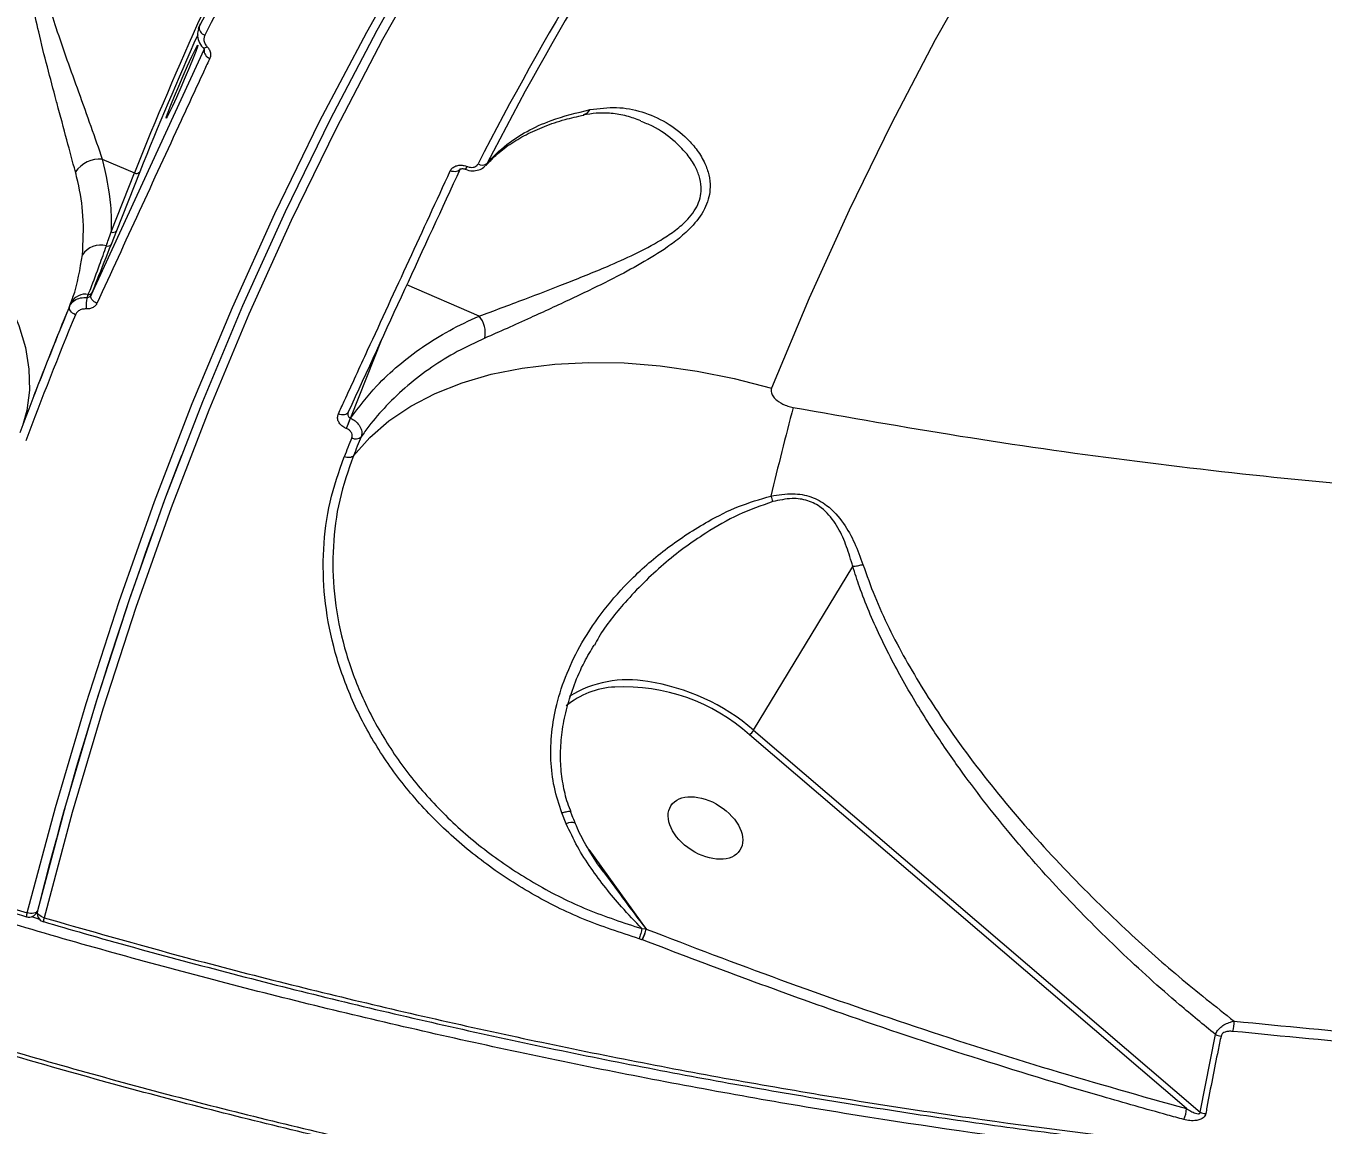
# Model space of a CAD drawing. Header units: millimetres. Extents: x -7151 to 6134, y -5040 to 5562.
# Drawn here: x -3598.1 to -3451.4, y -522 to -397.6 of the extents above; entities that cross this region are included whole.
import ezdxf

# ---------------------------------------------------------------- set-up
doc = ezdxf.new("R2010")
doc.units = ezdxf.units.MM
for name, color, linetype in [('DIKOM_ОБЪЕКТ', 7, 'Continuous'), ('DIKOM_РАЗМЕР_ЗОНА', 7, 'Continuous'), ('DIKOM_РАЗМЕР_ОБЪЕКТА', 7, 'Continuous')]:
    doc.layers.add(name, color=color, linetype=linetype)
doc.styles.add('style1', font='arial.ttf', dxfattribs={"width": 0.8})
doc.dimstyles.new('1-50', dxfattribs={"dimtxt": 300, "dimasz": 200, "dimexe": 100, "dimexo": 0, "dimgap": 100, "dimtad": 1, "dimtxsty": 'style1', "dimcen": 200, "dimclrd": 7, "dimclre": 7, "dimclrt": 7, "dimadec": 1, "dimazin": 2, "dimtfac": 1, "dimtmove": 0, "dimatfit": 2, "dimfxl": 0, "dimlwd": 25, "dimlwe": 18, "dimarcsym": 0})

# ---------------------------------------------------------------- blocks, each defined once
blk = doc.blocks.new('*D0')
at = {"layer": 'Defpoints', "color": 0, "transparency": 16777216}
for p in [(4133.55, 168.74), (-4567.47, -1241.13), (4133.55, -4153.12)]:
    blk.add_point(p, dxfattribs=at)
at = {"layer": 'DIKOM_РАЗМЕР_ОБЪЕКТА', "color": 7, "lineweight": 18, "transparency": 16777216}
for p, q in [((4133.55, 168.74), (4133.55, -4253.12)), ((-4567.47, -1241.13), (-4567.47, -4253.12))]:
    blk.add_line(p, q, dxfattribs=at)
at = {"layer": 'DIKOM_РАЗМЕР_ОБЪЕКТА', "color": 7, "lineweight": 25, "transparency": 16777216}
blk.add_line((-4367.47, -4153.12), (3933.55, -4153.12), dxfattribs=at)
at = {"layer": 'DIKOM_РАЗМЕР_ОБЪЕКТА', "color": 7, "transparency": 16777216}
for points in [[(-4367.47, -4119.79), (-4367.47, -4186.45), (-4567.47, -4153.12)], [(3933.55, -4119.79), (3933.55, -4186.45), (4133.55, -4153.12)]]:
    blk.add_solid(points, dxfattribs=at)
at = {"layer": 'DIKOM_РАЗМЕР_ОБЪЕКТА', "color": 7, "transparency": 16777216, "insert": (150.61, -3899.95), "char_height": 300, "attachment_point": 5, "style": 'style1'}
blk.add_mtext('8700', dxfattribs=at)
blk = doc.blocks.new('*D1')
at = {"layer": 'Defpoints', "color": 0, "transparency": 16777216}
for p in [(-2392.45, 3674.75), (-6010.84, -1738.88), (-3202.89, -1738.88)]:
    blk.add_point(p, dxfattribs=at)
at = {"layer": 'DIKOM_РАЗМЕР_ОБЪЕКТА', "color": 7, "lineweight": 18, "transparency": 16777216}
for p, q in [((-2392.45, 3674.75), (-6110.84, 3674.75)), ((-3202.89, -1738.88), (-6110.84, -1738.88))]:
    blk.add_line(p, q, dxfattribs=at)
at = {"layer": 'DIKOM_РАЗМЕР_ОБЪЕКТА', "color": 7, "lineweight": 25, "transparency": 16777216}
blk.add_line((-6010.84, 3474.75), (-6010.84, -1538.88), dxfattribs=at)
at = {"layer": 'DIKOM_РАЗМЕР_ОБЪЕКТА', "color": 7, "transparency": 16777216}
for points in [[(-6044.18, 3474.75), (-5977.51, 3474.75), (-6010.84, 3674.75)], [(-6044.18, -1538.88), (-5977.51, -1538.88), (-6010.84, -1738.88)]]:
    blk.add_solid(points, dxfattribs=at)
at = {"layer": 'DIKOM_РАЗМЕР_ОБЪЕКТА', "color": 7, "transparency": 16777216, "insert": (-6264.01, 967.94), "char_height": 300, "attachment_point": 5, "rotation": 90, "style": 'style1'}
blk.add_mtext('5400', dxfattribs=at)
blk = doc.blocks.new('*D2')
at = {"layer": 'Defpoints', "color": 0, "transparency": 16777216}
for p in [(-3409.24, 5551.13), (-6701.17, -3742.74), (-3065.41, -3742.74)]:
    blk.add_point(p, dxfattribs=at)
at = {"layer": 'DIKOM_РАЗМЕР_ЗОНА', "color": 7, "lineweight": 18, "transparency": 16777216}
for p, q in [((-3409.24, 5551.13), (-6801.17, 5551.13)), ((-3065.41, -3742.74), (-6801.17, -3742.74))]:
    blk.add_line(p, q, dxfattribs=at)
at = {"layer": 'DIKOM_РАЗМЕР_ЗОНА', "color": 7, "lineweight": 25, "transparency": 16777216}
blk.add_line((-6701.17, 5351.13), (-6701.17, -3542.74), dxfattribs=at)
at = {"layer": 'DIKOM_РАЗМЕР_ЗОНА', "color": 7, "transparency": 16777216}
for points in [[(-6734.5, 5351.13), (-6667.84, 5351.13), (-6701.17, 5551.13)], [(-6734.5, -3542.74), (-6667.84, -3542.74), (-6701.17, -3742.74)]]:
    blk.add_solid(points, dxfattribs=at)
at = {"layer": 'DIKOM_РАЗМЕР_ЗОНА', "color": 7, "transparency": 16777216, "insert": (-6954.45, 885.88), "char_height": 300, "attachment_point": 5, "rotation": 90, "style": 'style1'}
blk.add_mtext('9300', dxfattribs=at)
blk = doc.blocks.new('*D3')
at = {"layer": 'Defpoints', "color": 0, "transparency": 16777216}
for p in [(6133.55, 253.24), (-5802.46, -2467.19), (6133.55, -4939.78)]:
    blk.add_point(p, dxfattribs=at)
at = {"layer": 'DIKOM_РАЗМЕР_ЗОНА', "color": 7, "lineweight": 18, "transparency": 16777216}
for p, q in [((6133.55, 253.24), (6133.55, -5039.78)), ((-5802.46, -2467.19), (-5802.46, -5039.78))]:
    blk.add_line(p, q, dxfattribs=at)
at = {"layer": 'DIKOM_РАЗМЕР_ЗОНА', "color": 7, "lineweight": 25, "transparency": 16777216}
blk.add_line((-5602.46, -4939.78), (5933.55, -4939.78), dxfattribs=at)
at = {"layer": 'DIKOM_РАЗМЕР_ЗОНА', "color": 7, "transparency": 16777216}
for points in [[(-5602.46, -4906.44), (-5602.46, -4973.11), (-5802.46, -4939.78)], [(5933.55, -4906.44), (5933.55, -4973.11), (6133.55, -4939.78)]]:
    blk.add_solid(points, dxfattribs=at)
at = {"layer": 'DIKOM_РАЗМЕР_ЗОНА', "color": 7, "transparency": 16777216, "insert": (186.61, -4686.61), "char_height": 300, "attachment_point": 5, "style": 'style1'}
blk.add_mtext('11950', dxfattribs=at)

msp = doc.modelspace()

# ---------------------------------------------------------------- linework, layer by layer
at = {"layer": 'DIKOM_ОБЪЕКТ', "color": 7, "linetype": 'Continuous', "lineweight": 15}
for p, q in [((-3578.547, -397.579), (-3578.64, -397.851)), ((-3578.618, -397.895), (-3578.545, -397.627)), ((-3578.447, -397.339), (-3578.545, -397.627)), ((-3590.784, -428.032), (-3577.992, -400.259)), ((-3577.992, -400.259), (-3577.988, -400.239)), ((-3589.511, -412.642), (-3585.878, -414.207)), ((-3548.242, -413.477), (-3548.216, -413.487)), ((-3545.949, -413.103), (-3546.124, -413.333)), ((-3588.512, -420.88), (-3585.878, -414.207)), ((-3585.27, -414.086), (-3587.904, -420.759)), ((-3587.904, -420.759), (-3588.521, -422.315)), ((-3546.874, -430.416), (-3555.06, -426.889)), ((-3590.688, -427.79), (-3590.784, -428.032)), ((-3593.224, -429.339), (-3593.052, -428.898)), ((-3557.871, -432.998), (-3561.434, -441.951)), ((-3597.208, -439.354), (-3597.026, -438.874)), ((-3597.025, -438.861), (-3597.143, -439.167)), ((-3597.143, -439.167), (-3597.285, -439.536)), ((-3561.877, -443.15), (-3561.903, -443.14)), ((-3561.434, -441.951), (-3561.409, -441.961)), ((-3515.807, -477.284), (-3504.593, -458.743)), ((-3466.835, -520.121), (-3516.27, -477.817)), ((-3515.807, -477.284), (-3465.287, -520.517)), ((-3537, -487.884), (-3537.496, -486.658)), ((-3534.454, -490.784), (-3527.952, -499.801)), ((-3533.323, -492.583), (-3530.876, -495.913)), ((-3596.873, -497.808), (-3596.859, -497.772)), ((-3596.862, -497.779), (-3596.873, -497.808)), ((-3596.858, -497.76), (-3596.846, -497.724)), ((-3596.168, -498.966), (-3596.166, -498.966)), ((-3528.45, -499.748), (-3527.978, -499.779)), ((-3527.978, -499.779), (-3527.952, -499.801)), ((-3528.438, -501), (-3528.771, -500.884)), ((-3528.393, -501.018), (-3528.438, -501)), ((-3465.287, -520.517), (-3463.548, -511.72))]:
    msp.add_line(p, q, dxfattribs=at)
at = {"layer": 'DIKOM_ОБЪЕКТ', "color": 7, "linetype": 'Continuous', "lineweight": 15, "flags": 128}
for points in [[(-3598.008, -497.96), (-3594.817, -486.018), (-3591.352, -474.276), (-3587.613, -462.74), (-3583.602, -451.417), (-3579.325, -440.316), (-3574.781, -429.444), (-3569.976, -418.807), (-3564.911, -408.413), (-3559.59, -398.269), (-3554.017, -388.381), (-3548.195, -378.755), (-3542.128, -369.399), (-3535.82, -360.317), (-3529.275, -351.517), (-3522.499, -343.003), (-3515.493, -334.782), (-3508.265, -326.859), (-3500.817, -319.238), (-3493.155, -311.926), (-3485.285, -304.926), (-3477.211, -298.244)], [(-3476.409, -298.363), (-3484.196, -304.815), (-3492.061, -311.811), (-3499.718, -319.118), (-3507.16, -326.734), (-3514.385, -334.652), (-3521.385, -342.868), (-3528.158, -351.376), (-3534.698, -360.171), (-3541.003, -369.247), (-3547.066, -378.598), (-3552.884, -388.217), (-3558.454, -398.099), (-3563.771, -408.237), (-3568.832, -418.624), (-3573.635, -429.254), (-3578.176, -440.12), (-3582.451, -451.214), (-3586.458, -462.529), (-3590.195, -474.058), (-3593.658, -485.793), (-3596.847, -497.727)], [(-3475.654, -299.406), (-3483.703, -306.069), (-3491.549, -313.047), (-3499.188, -320.338), (-3506.613, -327.935), (-3513.82, -335.835), (-3520.804, -344.031), (-3527.561, -352.519), (-3534.086, -361.293), (-3540.375, -370.347), (-3546.423, -379.676), (-3552.228, -389.272), (-3557.784, -399.131), (-3563.089, -409.245), (-3568.139, -419.607), (-3572.93, -430.212), (-3577.46, -441.052), (-3581.725, -452.119), (-3585.722, -463.407), (-3589.45, -474.909), (-3592.906, -486.616), (-3596.087, -498.522)], [(-3453.895, -339.571), (-3460.459, -347.295), (-3466.811, -355.291), (-3472.946, -363.554), (-3478.861, -372.079), (-3484.551, -380.859), (-3490.013, -389.89), (-3495.244, -399.166), (-3500.24, -408.68), (-3504.998, -418.426), (-3509.514, -428.399), (-3513.786, -438.591)], [(-3581.567, -406.653), (-3581.924, -407.406), (-3582.166, -407.874), (-3582.272, -408.019), (-3582.232, -407.83), (-3582.053, -407.321), (-3581.746, -406.533), (-3581.338, -405.532), (-3580.861, -404.397), (-3580.354, -403.221), (-3579.858, -402.098), (-3579.413, -401.121), (-3579.055, -400.368), (-3578.814, -399.9), (-3578.709, -399.755), (-3578.747, -399.944), (-3578.928, -400.453), (-3579.234, -401.241), (-3579.642, -402.242), (-3580.119, -403.377), (-3580.626, -404.553), (-3581.122, -405.676), (-3581.567, -406.653)], [(-3577.631, -399.945), (-3577.746, -400.008), (-3577.851, -400.053), (-3577.942, -400.078), (-3578.017, -400.083), (-3578.073, -400.068), (-3578.095, -400.051)], [(-3622.531, -409.094), (-3619.169, -410.808), (-3615.961, -412.691), (-3612.937, -414.724), (-3610.125, -416.889), (-3607.549, -419.166), (-3605.235, -421.534), (-3603.201, -423.973), (-3601.469, -426.459), (-3600.052, -428.97), (-3598.965, -431.483), (-3598.217, -433.975), (-3597.814, -436.423), (-3597.761, -438.806), (-3598.057, -441.101), (-3598.54, -442.846)], [(-3549.008, -413.763), (-3549.069, -413.869), (-3549.161, -413.957), (-3549.281, -414.023), (-3549.425, -414.065), (-3549.588, -414.081), (-3549.763, -414.071), (-3549.943, -414.035), (-3550.124, -413.975)], [(-3590.118, -428.984), (-3590.287, -428.894), (-3590.44, -428.787), (-3590.572, -428.668), (-3590.679, -428.539), (-3590.755, -428.406), (-3590.799, -428.275), (-3590.809, -428.148), (-3590.784, -428.032)], [(-3592.552, -430.265), (-3592.721, -430.18), (-3592.876, -430.077), (-3593.009, -429.961), (-3593.116, -429.837), (-3593.194, -429.707), (-3593.238, -429.578), (-3593.248, -429.454), (-3593.224, -429.339)], [(-3561.088, -446.229), (-3559.246, -444.157), (-3557.078, -442.281), (-3554.6, -440.616), (-3551.832, -439.175), (-3548.794, -437.968), (-3545.511, -437.006), (-3542.009, -436.297), (-3538.313, -435.844), (-3534.455, -435.653), (-3530.462, -435.724), (-3526.367, -436.057), (-3522.201, -436.649), (-3517.996, -437.496), (-3513.786, -438.591)], [(-3561.688, -441.297), (-3561.747, -441.398), (-3561.837, -441.481), (-3561.955, -441.543), (-3562.098, -441.581), (-3562.258, -441.594), (-3562.432, -441.582), (-3562.612, -441.544), (-3562.792, -441.483)], [(-3596.847, -497.727), (-3596.904, -497.822), (-3596.997, -497.903), (-3597.12, -497.966), (-3597.27, -498.009), (-3597.441, -498.03), (-3597.625, -498.029), (-3597.816, -498.005), (-3598.008, -497.96)], [(-3596.087, -498.522), (-3596.27, -498.457), (-3596.439, -498.375), (-3596.586, -498.278), (-3596.707, -498.172), (-3596.796, -498.058), (-3596.85, -497.943), (-3596.867, -497.83), (-3596.858, -497.76)]]:
    msp.add_lwpolyline(points, dxfattribs=at)
at = {"layer": 'DIKOM_ОБЪЕКТ', "color": 7, "linetype": 'Continuous', "lineweight": 15}
for centre, radius, start, end in [((-3247.322, -568.016), 372.48, 144.88748, 152.77756), ((-3247.356, -568.669), 371.724, 144.8887, 152.77715), ((-3232.833, -574.53), 353.164, 144.84728, 152.81761), ((-3231.952, -574.357), 352.983, 144.84845, 152.81711), ((-3165.278, -582.64), 453.071, 155.70518, 158.17601), ((-3577.622, -397.737), 0.93, 173.15919, 252.21612), ((-3181.387, -575.767), 435.043, 155.96456, 158.183), ((-3577.092, -400.361), 0.905, 173.56352, 254.33819), ((-3535.366, -406.436), 1.223, 284.89346, 330.47506), ((-3589.736, -416.083), 3.448, 86.26008, 144.77922), ((-3548.997, -413.249), 0.789, 316.44151, 343.21991), ((-3548.991, -413.248), 0.811, 316.82679, 342.8675), ((-3546.535, -412.428), 0.894, 239.20172, 310.99427), ((-3585.641, -413.811), 0.462, 239.10157, 323.39306), ((-3588.275, -420.484), 0.462, 239.08356, 323.42827), ((-3589.657, -424.921), 2.542, 76.08519, 145.75374), ((-3588.868, -422.063), 0.429, 245.4949, 324.03), ((-3591.41, -429.818), 1.882, 79.83565, 150.74101), ((-3588.185, -429.231), 3.166, 163.02908, 186.83), ((-3591.012, -427.591), 0.38, 259.9669, 328.4551), ((-3189.176, -596.181), 437.139, 157.56297, 159.57516), ((-3192.573, -594.382), 433.323, 157.54885, 158.96705), ((-3188.889, -596.941), 436.72, 157.56383, 159.57347), ((-3549.164, -432.353), 3, 349.29831, 40.22096), ((-3125.287, -543.083), 399.37, 165.15256, 166.63729), ((-3575.56, -437.066), 14.947, 336.02369, 340.92158), ((-3575.697, -437.012), 15.122, 336.05238, 340.89387), ((-3106.039, -630.327), 491.812, 157.76243, 158.03217), ((-3560.831, -443.354), 0.955, 242.49314, 309.99709), ((-3225.385, -581.34), 361.871, 157.71036, 158.07669), ((-3154.93, -609.054), 455.724, 159.05947, 165.86004), ((-3505.135, -448.318), 9.052, 195.79914, 200.04702), ((-3530.95, -482.051), 9.669, 93.42136, 128.93669), ((-3530.049, -484.117), 12.536, 79.58269, 121.856), ((-3530.471, -493.619), 21.246, 48.0539, 92.84941), ((-3531.314, -495.274), 23.751, 49.24087, 81.44886), ((-3517.754, -476.063), 2.298, 310.23485, 327.90568), ((-3536.388, -489.067), 1.332, 72.80973, 117.33586), ((-3597.805, -497.445), 1, 253.62329, 338.70204), ((-3596.968, -498.371), 1.118, 158.43243, 181.75306), ((-3595.888, -498.006), 1, 165.7738, 222.88061), ((-3595.888, -498.006), 1, 222.88061, 253.774), ((-3594.947, -498.959), 1.221, 159.00271, 180.31454), ((-3532.035, -498.948), 4.142, 330.30789, 348.43235), ((-3532.221, -498.94), 4.356, 331.50877, 348.59896), ((-3465.698, -510.353), 4.26, 346.08848, 1.92518), ((-3462.782, -510.238), 1.669, 242.68249, 265.77226), ((-3469.686, -520.105), 2.851, 334.11091, 359.68079), ((-3464.546, -518.995), 1.692, 244.05758, 266.89069)]:
    msp.add_arc(centre, radius, start, end, dxfattribs=at)
msp.add_ellipse((-3521.251, -488.356), major_axis=(-3.902, 2.519), ratio=0.6371909, dxfattribs=at)
for points, knots in [([(-3921.809, -236.192), (-3921.779, -236.386), (-3921.41, -238.777), (-3920.415, -243.396), (-3918.8, -250.044), (-3916.846, -256.722), (-3914.594, -263.426), (-3912.033, -270.159), (-3909.162, -276.923), (-3905.979, -283.72), (-3902.494, -290.538), (-3898.717, -297.346), (-3894.661, -304.119), (-3890.335, -310.847), (-3885.735, -317.538), (-3880.861, -324.191), (-3875.714, -330.807), (-3870.293, -337.386), (-3864.601, -343.927), (-3858.635, -350.431), (-3852.396, -356.897), (-3845.883, -363.326), (-3839.103, -369.711), (-3832.075, -376.034), (-3824.819, -382.275), (-3817.352, -388.421), (-3809.675, -394.472), (-3801.788, -400.427), (-3793.692, -406.287), (-3785.387, -412.052), (-3776.873, -417.721), (-3768.15, -423.296), (-3759.219, -428.774), (-3750.079, -434.157), (-3740.733, -439.442), (-3731.204, -444.616), (-3721.522, -449.663), (-3711.71, -454.57), (-3701.778, -459.333), (-3691.724, -463.952), (-3681.548, -468.43), (-3671.25, -472.765), (-3660.831, -476.959), (-3650.29, -481.009), (-3639.628, -484.917), (-3628.845, -488.683), (-3617.94, -492.301), (-3607.684, -495.551), (-3601.033, -497.521), (-3598.083, -498.394)], [0, 0, 0, 0, 0.0019167, 0.0235525, 0.0451759, 0.06681, 0.0884727, 0.1101881, 0.1319809, 0.153875, 0.175888, 0.1979013, 0.219766, 0.2415625, 0.2633087, 0.2850218, 0.306719, 0.3284182, 0.3501318, 0.3718763, 0.3936685, 0.4155259, 0.4374661, 0.4594351, 0.4813338, 0.5031573, 0.5249235, 0.5466499, 0.5683541, 0.5900533, 0.611763, 0.6334967, 0.6552726, 0.6771069, 0.6990171, 0.7209868, 0.7429119, 0.7647513, 0.7865284, 0.8082613, 0.8299664, 0.8516612, 0.8733633, 0.8950841, 0.9168418, 0.9386526, 0.9605336, 0.9824917, 1, 1, 1, 1]), ([(-3921.662, -235.923), (-3921.03, -239.371), (-3919.555, -247.418), (-3915.702, -260.212), (-3910.348, -274.222), (-3903.804, -287.968), (-3896.226, -301.397), (-3887.721, -314.476), (-3878.064, -327.58), (-3867.24, -340.666), (-3855.257, -353.691), (-3842.201, -366.545), (-3828.093, -379.185), (-3812.971, -391.57), (-3796.775, -403.737), (-3779.516, -415.632), (-3761.228, -427.208), (-3742.314, -438.208), (-3722.855, -448.61), (-3702.939, -458.402), (-3682.242, -467.744), (-3660.805, -476.586), (-3638.681, -484.869), (-3617.719, -492.01), (-3604.052, -496.135), (-3598.008, -497.96)], [0, 0, 0, 0, 0.0339694, 0.0792694, 0.1246064, 0.1699064, 0.2123429, 0.2548096, 0.297246, 0.3408235, 0.384434, 0.4280116, 0.4720328, 0.5160882, 0.5601098, 0.6054103, 0.6507469, 0.6960471, 0.7400688, 0.7841243, 0.8281453, 0.873446, 0.9187831, 0.9640833, 1, 1, 1, 1]), ([(-3207.459, -494.038), (-3210.488, -495.409), (-3218.711, -499.131), (-3232.926, -504.653), (-3250.294, -510.407), (-3268.527, -515.45), (-3287.522, -519.772), (-3307.195, -523.346), (-3327.49, -526.158), (-3348.386, -528.185), (-3369.836, -529.44), (-3391.769, -529.927), (-3414.081, -529.644), (-3436.67, -528.591), (-3459.467, -526.765), (-3482.437, -524.153), (-3505.54, -520.776), (-3528.702, -516.649), (-3551.816, -511.794), (-3574.773, -506.233), (-3597.501, -499.976), (-3619.956, -493.019), (-3642.107, -485.389), (-3663.888, -477.114), (-3685.198, -468.236), (-3705.936, -458.792), (-3726.032, -448.809), (-3745.441, -438.292), (-3764.143, -427.27), (-3782.086, -415.78), (-3799.189, -403.878), (-3815.37, -391.617), (-3829.859, -379.62), (-3842.791, -367.948), (-3854.313, -356.654), (-3865.058, -345.165), (-3874.977, -333.532), (-3883.989, -321.861), (-3892.071, -310.18), (-3898.546, -299.729), (-3902.103, -293.149), (-3903.553, -290.468)], [0, 0, 0, 0, 0.0156533, 0.0424907, 0.0694122, 0.0963769, 0.1233417, 0.1502637, 0.1771004, 0.2039377, 0.2308593, 0.2578243, 0.2847892, 0.3117109, 0.3385481, 0.3653846, 0.392306, 0.4192702, 0.4462348, 0.4731562, 0.499993, 0.5268301, 0.5537514, 0.5807162, 0.6076811, 0.6346027, 0.6614393, 0.6882764, 0.7151979, 0.7421626, 0.7691275, 0.7960488, 0.8228858, 0.8459641, 0.8691647, 0.8923929, 0.9156208, 0.9388215, 0.961584, 0.9843465, 1, 1, 1, 1]), ([(-3592.553, -414.094), (-3592.868, -412.914), (-3593.512, -410.505), (-3594.282, -407.656), (-3595.024, -404.884), (-3595.742, -402.196), (-3596.667, -398.512), (-3597.42, -395.037), (-3597.863, -392.245), (-3598.024, -389.9), (-3597.952, -387.648), (-3597.373, -385.239), (-3596.064, -383.435), (-3594.584, -382.38), (-3592.87, -381.647), (-3590.7, -381.271), (-3588.172, -381.394), (-3585.708, -382.028), (-3583.625, -383.1), (-3581.938, -384.458), (-3581.148, -385.557), (-3580.75, -386.112)], [0, 0, 0, 0, 0.0713192, 0.1455344, 0.151142, 0.2166833, 0.2835494, 0.3372081, 0.3918217, 0.4251652, 0.4591147, 0.5134563, 0.5679388, 0.6040739, 0.6411292, 0.7022419, 0.764911, 0.8302369, 0.8968704, 0.9479859, 1, 1, 1, 1]), ([(-3584.695, -384.11), (-3585.544, -383.799), (-3587.161, -383.207), (-3589.753, -382.882), (-3591.919, -383.012), (-3593.648, -383.533), (-3595.083, -384.349), (-3596.327, -385.902), (-3596.746, -388.062), (-3596.661, -390.087), (-3596.332, -392.225), (-3595.687, -394.805), (-3594.691, -398.001), (-3593.5, -401.44), (-3592.152, -405.19), (-3590.766, -409.043), (-3589.934, -411.429), (-3589.511, -412.642)], [0, 0, 0, 0, 0.0821572, 0.156459, 0.2322654, 0.2743313, 0.3174335, 0.3786763, 0.4398367, 0.4785121, 0.5181737, 0.5829852, 0.649113, 0.7302579, 0.8128047, 0.904855, 1, 1, 1, 1]), ([(-3293.343, -549.664), (-3298.291, -551.121), (-3308.186, -554.035), (-3323.788, -557.76), (-3339.919, -560.995), (-3357.183, -563.774), (-3375.535, -566.016), (-3394.972, -567.635), (-3415.026, -568.559), (-3435.653, -568.748), (-3456.792, -568.176), (-3477.755, -566.866), (-3498.456, -564.858), (-3518.824, -562.213), (-3539.418, -558.86), (-3560.175, -554.774), (-3581.023, -549.95), (-3601.95, -544.373), (-3622.868, -538.027), (-3643.802, -530.877), (-3664.423, -523.008), (-3684.245, -514.619), (-3703.138, -505.819), (-3721.086, -496.688), (-3738.602, -486.979), (-3755.609, -476.708), (-3772.038, -465.9), (-3787.439, -454.866), (-3801.802, -443.661), (-3815.139, -432.341), (-3827.759, -420.66), (-3839.57, -408.643), (-3850.609, -396.333), (-3857.134, -387.998), (-3860.394, -383.832)], [0, 0, 0, 0, 0.0283338, 0.0566673, 0.0852831, 0.1138987, 0.1455326, 0.1771907, 0.2088241, 0.2413903, 0.2739833, 0.3065488, 0.3371878, 0.367849, 0.3984877, 0.43001, 0.4615582, 0.4930806, 0.5257433, 0.558406, 0.5915378, 0.6246694, 0.6557873, 0.6869299, 0.7180481, 0.7500733, 0.7821241, 0.81415, 0.8447053, 0.8752824, 0.905838, 0.9372174, 0.9686205, 1, 1, 1, 1]), ([(-3578.636, -397.895), (-3578.69, -398.117), (-3578.805, -398.59), (-3578.6, -399.329), (-3578.338, -399.841), (-3578.106, -400.031), (-3578.088, -400.045)], [0, 0, 0, 0, 0.296168, 0.63080943, 0.97135083, 1, 1, 1, 1]), ([(-3577.906, -398.623), (-3577.953, -398.751), (-3578.046, -399.006), (-3577.97, -399.443), (-3577.798, -399.758), (-3577.66, -399.912), (-3577.631, -399.945)], [0, 0, 0, 0, 0.3077416, 0.6158227, 0.9190117, 1, 1, 1, 1]), ([(-3578.101, -400.05), (-3578.082, -400.07), (-3578.029, -400.125), (-3577.995, -400.2), (-3577.986, -400.247), (-3577.986, -400.243), (-3577.986, -400.241)], [0, 0, 0, 0, 0.1632721, 0.46088507, 0.79716495, 1, 1, 1, 1]), ([(-3577.631, -399.945), (-3577.612, -399.965), (-3577.484, -400.107), (-3577.306, -400.404), (-3577.213, -400.842), (-3577.295, -401.102), (-3577.337, -401.232)], [0, 0, 0, 0, 0.0522881, 0.3650078, 0.6826883, 1, 1, 1, 1]), ([(-3577.337, -401.232), (-3577.553, -401.7), (-3578.633, -404.041), (-3582.859, -413.207), (-3586.928, -422.05), (-3590.118, -428.984)], [0, 0, 0, 0, 0.0512242, 0.256128, 1, 1, 1, 1]), ([(-3511.323, -440.746), (-3505.032, -441.865), (-3492.45, -444.103), (-3473.504, -446.792), (-3454.547, -448.977), (-3434.958, -450.658), (-3414.86, -451.764), (-3394.343, -452.216), (-3373.933, -451.976), (-3353.709, -451.016), (-3333.751, -449.32), (-3314.707, -446.952), (-3296.61, -443.963), (-3279.471, -440.415), (-3262.814, -436.218), (-3246.723, -431.357), (-3231.262, -425.839), (-3216.494, -419.635), (-3203.037, -413.124), (-3194.976, -408.368), (-3191.242, -406.164)], [0, 0, 0, 0, 0.0511501, 0.1022996, 0.1539591, 0.2056184, 0.262726, 0.3198785, 0.3769849, 0.4357757, 0.4946158, 0.553405, 0.6087169, 0.6640698, 0.7193805, 0.776287, 0.8332403, 0.8901465, 0.9491118, 1, 1, 1, 1]), ([(-3534.302, -407.039), (-3533.294, -406.913), (-3531.277, -406.661), (-3528.382, -407.223), (-3525.644, -408.412), (-3523.572, -409.999), (-3522.147, -411.637), (-3521.326, -413.014), (-3520.831, -414.427), (-3520.64, -416.049), (-3521.065, -418.033), (-3522.386, -419.945), (-3523.989, -421.448), (-3525.947, -422.919), (-3528.531, -424.506), (-3532.196, -426.44), (-3536.44, -428.499), (-3540.478, -430.349), (-3543.741, -431.825), (-3545.391, -432.548), (-3546.216, -432.91)], [0, 0, 0, 0, 0.07277334, 0.1456238, 0.22208651, 0.2985167, 0.34092628, 0.38329093, 0.41648191, 0.44960968, 0.4986429, 0.54778834, 0.5808419, 0.61396368, 0.67108358, 0.72831369, 0.81319931, 0.89807228, 0.94904838, 1, 1, 1, 1]), ([(-3546.068, -413.378), (-3545.72, -412.988), (-3544.958, -412.133), (-3543.44, -410.967), (-3541.602, -409.866), (-3539.506, -408.929), (-3537.33, -408.181), (-3535.747, -407.83), (-3535.03, -407.671)], [0, 0, 0, 0, 0.1509032, 0.3304979, 0.5074625, 0.6824897, 0.8561554, 1, 1, 1, 1]), ([(-3545.949, -413.103), (-3545.257, -412.38), (-3543.985, -411.048), (-3541.491, -409.478), (-3538.447, -408.056), (-3535.828, -407.413), (-3534.302, -407.039)], [0, 0, 0, 0, 0.2580762, 0.4750059, 0.694069, 1, 1, 1, 1]), ([(-3535.07, -407.639), (-3534.579, -407.553), (-3533.499, -407.363), (-3531.873, -407.408), (-3530.2, -407.675), (-3529.132, -408.086), (-3528.61, -408.287)], [0, 0, 0, 0, 0.2133366, 0.4695595, 0.7410619, 1, 1, 1, 1]), ([(-3546.874, -430.416), (-3546.049, -430.114), (-3544.388, -429.506), (-3541.143, -428.284), (-3537.117, -426.742), (-3532.907, -425.053), (-3529.254, -423.423), (-3526.706, -422.097), (-3524.765, -420.824), (-3523.213, -419.527), (-3521.949, -417.811), (-3521.636, -416.001), (-3521.929, -414.515), (-3522.521, -413.202), (-3523.446, -411.905), (-3525.002, -410.366), (-3526.711, -409.097), (-3528.121, -408.554), (-3528.564, -408.384)], [0, 0, 0, 0, 0.06377616, 0.12837872, 0.23390057, 0.3421882, 0.41221955, 0.48361229, 0.52274806, 0.56283613, 0.62012748, 0.67732973, 0.71650649, 0.75682681, 0.80873613, 0.8614102, 0.9564409, 1, 1, 1, 1]), ([(-3589.511, -412.642), (-3589.116, -414.399), (-3588.487, -417.188), (-3588.506, -419.882), (-3588.512, -420.88)], [0, 0, 0, 0, 0.6298905, 1, 1, 1, 1]), ([(-3549.008, -413.763), (-3551.101, -418.3), (-3555.289, -427.377), (-3559.555, -436.656), (-3561.688, -441.297)], [0, 0, 0, 0, 0.4999171, 1, 1, 1, 1]), ([(-3550.124, -413.975), (-3550.052, -413.86), (-3549.909, -413.631), (-3549.516, -413.408), (-3549.046, -413.315), (-3548.6, -413.35), (-3548.342, -413.442), (-3548.242, -413.477)], [0, 0, 0, 0, 0.2183345, 0.4368133, 0.6530624, 0.8658289, 1, 1, 1, 1]), ([(-3549.016, -413.789), (-3549.018, -413.79), (-3549.021, -413.791), (-3548.938, -413.746), (-3548.806, -413.723), (-3548.654, -413.729), (-3548.52, -413.754), (-3548.449, -413.786), (-3548.427, -413.796)], [0, 0, 0, 0, 0.2530149, 0.4580871, 0.6274836, 0.7777193, 0.9294706, 1, 1, 1, 1]), ([(-3548.435, -413.789), (-3548.425, -413.792), (-3548.414, -413.797), (-3548.402, -413.802), (-3548.4, -413.803)], [0, 0, 0, 0, 0.7933483, 1, 1, 1, 1]), ([(-3548.401, -413.802), (-3548.4, -413.803), (-3548.164, -413.93), (-3547.633, -414.007), (-3546.922, -413.917), (-3546.393, -413.666), (-3546.195, -413.407), (-3546.129, -413.32)], [0, 0, 0, 0, 0.0017132, 0.3173671, 0.6004957, 0.8656549, 1, 1, 1, 1]), ([(-3548.216, -413.487), (-3548.201, -413.493), (-3548.083, -413.54), (-3547.847, -413.593), (-3547.568, -413.582), (-3547.319, -413.509), (-3547.119, -413.389), (-3547.032, -413.256), (-3546.993, -413.196)], [0, 0, 0, 0, 0.033883, 0.252176, 0.4706051, 0.597961, 0.8192354, 1, 1, 1, 1]), ([(-3591.758, -423.49), (-3591.679, -422.024), (-3591.532, -419.316), (-3592.037, -416.129), (-3592.459, -414.463), (-3592.553, -414.094)], [0, 0, 0, 0, 0.4786885, 0.8843744, 1, 1, 1, 1]), ([(-3562.792, -441.483), (-3562.571, -441.002), (-3561.466, -438.598), (-3557.204, -429.332), (-3553.23, -420.713), (-3550.124, -413.975)], [0, 0, 0, 0, 0.0517101, 0.258557, 1, 1, 1, 1]), ([(-3589.046, -422.454), (-3588.967, -422.223), (-3588.784, -421.694), (-3588.611, -421.174), (-3588.512, -420.88)], [0, 0, 0, 0, 0.4353005, 1, 1, 1, 1]), ([(-3591.078, -427.966), (-3590.992, -427.745), (-3590.559, -426.64), (-3589.875, -424.821), (-3589.3, -423.18), (-3589.046, -422.454)], [0, 0, 0, 0, 0.1222737, 0.6114105, 1, 1, 1, 1]), ([(-3588.521, -422.315), (-3589.058, -423.669), (-3589.788, -425.511), (-3590.5, -427.313), (-3590.688, -427.79)], [0, 0, 0, 0, 0.7353032, 1, 1, 1, 1]), ([(-3593.052, -428.898), (-3592.975, -428.693), (-3592.314, -426.951), (-3592.019, -425.112), (-3591.758, -423.49)], [0, 0, 0, 0, 0.1178547, 1, 1, 1, 1]), ([(-3593.224, -429.339), (-3593.186, -429.26), (-3593.056, -428.99), (-3592.67, -428.617), (-3592.008, -428.321), (-3591.478, -428.312), (-3591.213, -428.307)], [0, 0, 0, 0, 0.1209293, 0.414427, 0.706941, 1, 1, 1, 1]), ([(-3591.213, -428.307), (-3591.201, -428.278), (-3591.156, -428.165), (-3591.112, -428.051), (-3591.078, -427.966)], [0, 0, 0, 0, 0.2499798, 1, 1, 1, 1]), ([(-3591.213, -428.307), (-3591.158, -428.302), (-3591.048, -428.293), (-3590.905, -428.209), (-3590.823, -428.112), (-3590.791, -428.048), (-3590.784, -428.032)], [0, 0, 0, 0, 0.292934, 0.592588, 0.9002967, 1, 1, 1, 1]), ([(-3591.328, -429.607), (-3591.488, -429.612), (-3591.808, -429.62), (-3592.21, -429.809), (-3592.447, -430.045), (-3592.528, -430.215), (-3592.552, -430.265)], [0, 0, 0, 0, 0.2926012, 0.5850337, 0.8788314, 1, 1, 1, 1]), ([(-3590.118, -428.984), (-3590.138, -429.021), (-3590.218, -429.178), (-3590.445, -429.406), (-3590.848, -429.595), (-3591.168, -429.603), (-3591.328, -429.607)], [0, 0, 0, 0, 0.096442, 0.3984788, 0.6991386, 1, 1, 1, 1]), ([(-3561.409, -441.961), (-3560.463, -440.72), (-3558.851, -438.604), (-3556.037, -435.981), (-3553.287, -433.874), (-3550.25, -431.981), (-3547.999, -430.938), (-3546.874, -430.416)], [0, 0, 0, 0, 0.2590544, 0.4416199, 0.6241922, 0.812089, 1, 1, 1, 1]), ([(-3546.216, -432.91), (-3547.271, -433.402), (-3549.379, -434.385), (-3552.287, -436.194), (-3554.982, -438.243), (-3557.346, -440.485), (-3559.055, -442.465), (-3559.927, -443.681), (-3560.217, -444.086)], [0, 0, 0, 0, 0.18279093, 0.36559428, 0.55374835, 0.74191079, 0.9141958, 1, 1, 1, 1]), ([(-3513.786, -438.591), (-3513.808, -438.669), (-3513.852, -438.832), (-3513.794, -439.167), (-3513.585, -439.554), (-3513.082, -440.067), (-3512.486, -440.399), (-3511.832, -440.634), (-3511.525, -440.701), (-3511.323, -440.746)], [0, 0, 0, 0, 0.0767262, 0.1605141, 0.3174024, 0.4660952, 0.7624873, 0.8428446, 1, 1, 1, 1]), ([(-3561.903, -443.14), (-3561.998, -443.096), (-3562.247, -442.982), (-3562.579, -442.699), (-3562.825, -442.307), (-3562.917, -441.876), (-3562.834, -441.614), (-3562.792, -441.483)], [0, 0, 0, 0, 0.1341485, 0.3469378, 0.5632323, 0.7817253, 1, 1, 1, 1]), ([(-3561.688, -441.297), (-3561.708, -441.355), (-3561.747, -441.468), (-3561.732, -441.645), (-3561.659, -441.799), (-3561.55, -441.904), (-3561.466, -441.938), (-3561.434, -441.951)], [0, 0, 0, 0, 0.2317731, 0.4561656, 0.6693489, 0.8720909, 1, 1, 1, 1]), ([(-3561.272, -444.201), (-3561.271, -444.2), (-3561.238, -444.118), (-3561.206, -443.943), (-3561.262, -443.707), (-3561.394, -443.485), (-3561.587, -443.289), (-3561.783, -443.195), (-3561.877, -443.15)], [0, 0, 0, 0, 0.0043096, 0.2198249, 0.4355475, 0.5683253, 0.7938265, 1, 1, 1, 1]), ([(-3561.409, -441.961), (-3561.23, -442.064), (-3560.854, -442.279), (-3560.481, -442.689), (-3560.227, -443.137), (-3560.099, -443.606), (-3560.178, -443.925), (-3560.217, -444.086)], [0, 0, 0, 0, 0.2044223, 0.4300704, 0.5634202, 0.780295, 1, 1, 1, 1]), ([(-3528.771, -500.884), (-3530.887, -500.195), (-3535.117, -498.819), (-3541.005, -495.859), (-3546.431, -492.312), (-3551.278, -488.183), (-3555.469, -483.571), (-3558.931, -478.57), (-3561.612, -473.283), (-3563.466, -467.811), (-3564.468, -462.272), (-3564.588, -456.78), (-3563.903, -451.404), (-3562.73, -448.033), (-3562.143, -446.346)], [0, 0, 0, 0, 0.08362317, 0.16716663, 0.25042025, 0.33385459, 0.41730459, 0.500489, 0.58374029, 0.66713982, 0.75045898, 0.8333973, 0.91662935, 1, 1, 1, 1]), ([(-3561.088, -446.229), (-3561.665, -447.888), (-3562.817, -451.194), (-3563.493, -456.47), (-3563.381, -461.861), (-3562.406, -467.292), (-3560.597, -472.661), (-3557.98, -477.846), (-3554.596, -482.754), (-3550.496, -487.28), (-3545.757, -491.33), (-3540.442, -494.814), (-3534.675, -497.719), (-3530.526, -499.071), (-3528.45, -499.748)], [0, 0, 0, 0, 0.0835781, 0.1666535, 0.2497528, 0.3333289, 0.4162588, 0.4997992, 0.583009, 0.6660804, 0.7497728, 0.8327886, 0.9162918, 1, 1, 1, 1]), ([(-3561.088, -446.229), (-3561.14, -446.28), (-3561.245, -446.38), (-3561.51, -446.446), (-3561.82, -446.444), (-3562.035, -446.379), (-3562.143, -446.346)], [0, 0, 0, 0, 0.249926, 0.500076, 0.7499816, 1, 1, 1, 1]), ([(-3513.844, -450.783), (-3513.013, -450.646), (-3511.502, -450.396), (-3509.269, -450.781), (-3507.219, -451.91), (-3505.602, -453.777), (-3504.326, -456.084), (-3503.732, -457.707), (-3503.432, -458.527)], [0, 0, 0, 0, 0.1672741, 0.3043189, 0.4416856, 0.6370247, 0.8167161, 1, 1, 1, 1]), ([(-3537.496, -486.658), (-3537.815, -485.697), (-3538.463, -483.749), (-3538.809, -480.664), (-3538.713, -477.516), (-3538.119, -474.204), (-3536.989, -470.788), (-3535.2, -467.17), (-3532.765, -463.576), (-3529.529, -459.943), (-3525.59, -456.535), (-3521.463, -453.855), (-3517.533, -451.869), (-3515.081, -451.147), (-3513.844, -450.783)], [0, 0, 0, 0, 0.0637955, 0.1293399, 0.1956927, 0.2634256, 0.3422606, 0.4227079, 0.5170755, 0.6134007, 0.725403, 0.8399972, 0.9193156, 1, 1, 1, 1]), ([(-3513.638, -451.421), (-3514.942, -451.877), (-3517.58, -452.799), (-3521.717, -455.205), (-3526.132, -458.426), (-3530.137, -462.467), (-3532.728, -465.617), (-3533.658, -467.376), (-3533.823, -467.686)], [0, 0, 0, 0, 0.1576939, 0.3191808, 0.5439941, 0.7745737, 0.9602654, 1, 1, 1, 1]), ([(-3504.588, -458.739), (-3504.588, -458.738), (-3504.612, -458.559), (-3504.939, -457.627), (-3505.424, -455.94), (-3506.494, -453.842), (-3507.865, -452.168), (-3509.641, -451.211), (-3511.612, -450.967), (-3512.915, -451.259), (-3513.638, -451.421)], [0, 0, 0, 0, 0.000267, 0.0414469, 0.224292, 0.4065654, 0.5849816, 0.7124582, 0.840451, 1, 1, 1, 1]), ([(-3504.593, -458.743), (-3504.592, -458.742), (-3504.591, -458.74), (-3504.589, -458.739), (-3504.588, -458.739), (-3504.588, -458.739)], [0, 0, 0, 0, 0.4865139, 0.8465479, 1, 1, 1, 1]), ([(-3463.548, -511.72), (-3464.904, -510.609), (-3468.585, -507.594), (-3474.398, -502.328), (-3480.868, -495.832), (-3486.967, -488.929), (-3491.8, -482.7), (-3495.687, -477.049), (-3498.749, -472.066), (-3501.586, -466.638), (-3503.487, -462.158), (-3504.343, -459.515), (-3504.593, -458.743)], [0, 0, 0, 0, 0.0783355, 0.2125939, 0.3472674, 0.4817921, 0.6158508, 0.6916664, 0.7820706, 0.8726172, 0.9628107, 1, 1, 1, 1]), ([(-3504.588, -458.739), (-3504.408, -458.722), (-3504.08, -458.691), (-3503.669, -458.595), (-3503.466, -458.537), (-3503.432, -458.527)], [0, 0, 0, 0, 0.4994565, 0.9156758, 1, 1, 1, 1]), ([(-3503.432, -458.527), (-3503.004, -459.731), (-3501.71, -463.369), (-3498.73, -469.311), (-3494.045, -476.824), (-3488.205, -484.608), (-3481.245, -492.503), (-3474.342, -499.322), (-3467.729, -505.233), (-3463.536, -508.551), (-3461.44, -510.21)], [0, 0, 0, 0, 0.0588111, 0.1777201, 0.2968184, 0.4509464, 0.6056215, 0.7600445, 0.8800195, 1, 1, 1, 1]), ([(-3536.457, -486.541), (-3536.486, -486.478), (-3536.833, -485.729), (-3537.238, -484.187), (-3537.626, -481.941), (-3537.691, -479.591), (-3537.474, -477.158), (-3536.952, -474.638), (-3536.114, -472.085), (-3535.092, -469.73), (-3534.235, -468.296), (-3533.859, -467.668)], [0, 0, 0, 0, 0.0104564, 0.1245487, 0.2402417, 0.357601, 0.482142, 0.612538, 0.748767, 0.8898867, 1, 1, 1, 1]), ([(-3536.496, -486.56), (-3536.525, -486.535), (-3536.582, -486.483), (-3536.917, -486.514), (-3537.258, -486.591), (-3537.463, -486.649), (-3537.496, -486.658)], [0, 0, 0, 0, 0.3131741, 0.6380301, 0.9417031, 1, 1, 1, 1]), ([(-3535.989, -487.791), (-3536.104, -487.523), (-3536.279, -487.116), (-3536.432, -486.695), (-3536.484, -486.551)], [0, 0, 0, 0, 0.6574419, 1, 1, 1, 1]), ([(-3596.161, -498.949), (-3594.631, -499.399), (-3589.389, -500.94), (-3580.372, -503.402), (-3569.139, -506.331), (-3557.893, -509.073), (-3546.663, -511.635), (-3535.446, -514.015), (-3524.238, -516.215), (-3513.036, -518.237), (-3501.835, -520.081), (-3490.633, -521.748), (-3479.428, -523.237), (-3468.215, -524.55), (-3456.989, -525.686), (-3445.763, -526.644), (-3434.573, -527.421), (-3423.463, -528.013), (-3412.467, -528.418), (-3401.587, -528.636), (-3390.82, -528.668), (-3380.162, -528.514), (-3369.609, -528.176), (-3359.158, -527.651), (-3348.806, -526.942), (-3338.551, -526.046), (-3328.389, -524.964), (-3318.323, -523.695), (-3308.376, -522.243), (-3298.593, -520.612), (-3289.007, -518.808), (-3279.63, -516.833), (-3270.457, -514.688), (-3261.483, -512.371), (-3252.705, -509.882), (-3244.121, -507.221), (-3235.729, -504.387), (-3227.527, -501.379), (-3219.509, -498.197), (-3211.686, -494.834), (-3204.706, -491.629), (-3200.441, -489.475), (-3198.632, -488.562)], [0, 0, 0, 0, 0.0106285, 0.0364047, 0.0621895, 0.0878498, 0.1133919, 0.1388452, 0.1642379, 0.1895991, 0.2149589, 0.2403388, 0.2657648, 0.2912656, 0.3168714, 0.3426083, 0.3684043, 0.3941102, 0.4196887, 0.445169, 0.4705811, 0.4959527, 0.5213132, 0.5466898, 0.5721031, 0.5975838, 0.6231584, 0.6488573, 0.6746614, 0.7004265, 0.7260483, 0.7515623, 0.7769994, 0.8023873, 0.8277558, 0.853133, 0.8785383, 0.9040015, 0.9295493, 0.9552118, 0.9810039, 1, 1, 1, 1]), ([(-3596.087, -498.522), (-3591.688, -499.776), (-3579.839, -503.155), (-3560.346, -508.104), (-3537.641, -513.178), (-3514.635, -517.577), (-3491.403, -521.269), (-3468.019, -524.221), (-3444.998, -526.367), (-3422.412, -527.72), (-3400.32, -528.308), (-3378.361, -528.14), (-3356.62, -527.185), (-3335.179, -525.427), (-3314.511, -522.903), (-3294.667, -519.642), (-3275.681, -515.686), (-3257.247, -510.966), (-3239.439, -505.479), (-3222.398, -499.183), (-3208.749, -493.42), (-3201.183, -489.513), (-3198.614, -488.186)], [0, 0, 0, 0, 0.0304512, 0.0820369, 0.1336622, 0.1852476, 0.2383319, 0.2914581, 0.3445427, 0.3961275, 0.4477535, 0.4993381, 0.5524226, 0.6055497, 0.6586327, 0.7102177, 0.7618426, 0.8134271, 0.8665101, 0.919637, 0.9727201, 1, 1, 1, 1]), ([(-3528.45, -499.748), (-3529.223, -498.935), (-3531.264, -496.792), (-3533.73, -493.68), (-3535.792, -490.493), (-3536.597, -488.753), (-3537, -487.884)], [0, 0, 0, 0, 0.2319461, 0.6115166, 0.8058725, 1, 1, 1, 1]), ([(-3532.764, -493.346), (-3532.928, -493.132), (-3533.673, -492.157), (-3534.713, -490.409), (-3535.631, -488.758), (-3535.939, -487.9), (-3535.978, -487.791)], [0, 0, 0, 0, 0.1259675, 0.5731149, 0.9455915, 1, 1, 1, 1]), ([(-3530.876, -495.913), (-3530.401, -496.566), (-3529.45, -497.874), (-3528.469, -499.143), (-3527.978, -499.779)], [0, 0, 0, 0, 0.49951401, 1, 1, 1, 1]), ([(-3644.573, -499.028), (-3637.409, -501.538), (-3623.082, -506.558), (-3601.077, -513.313), (-3578.762, -519.531), (-3563.671, -523.107), (-3556.126, -524.894)], [0, 0, 0, 0, 0.2484774, 0.49695243, 0.74848041, 1, 1, 1, 1]), ([(-3597.524, -498.39), (-3597.367, -498.44), (-3597.078, -498.533), (-3596.783, -498.612), (-3596.648, -498.648)], [0, 0, 0, 0, 0.54215, 1, 1, 1, 1]), ([(-3556.265, -525.346), (-3563.708, -523.584), (-3578.595, -520.059), (-3600.791, -513.888), (-3622.859, -507.127), (-3637.341, -502.054), (-3644.583, -499.518)], [0, 0, 0, 0, 0.248476, 0.4969512, 0.7484763, 1, 1, 1, 1]), ([(-3528.45, -499.748), (-3528.466, -499.833), (-3528.501, -500.007), (-3528.582, -500.316), (-3528.676, -500.625), (-3528.74, -500.799), (-3528.771, -500.884)], [0, 0, 0, 0, 0.24374542, 0.50005162, 0.75645286, 1, 1, 1, 1]), ([(-3527.952, -499.801), (-3522.893, -501.74), (-3512.777, -505.618), (-3497.507, -510.892), (-3482.185, -515.794), (-3471.952, -518.679), (-3466.835, -520.121)], [0, 0, 0, 0, 0.2492691, 0.4985398, 0.7492699, 1, 1, 1, 1]), ([(-3467.121, -521.35), (-3467.734, -521.182), (-3470.801, -520.342), (-3478.781, -518.079), (-3491.064, -514.332), (-3508.448, -508.574), (-3520.865, -503.87), (-3528.393, -501.018)], [0, 0, 0, 0, 0.0299917, 0.1499492, 0.3900699, 0.6301882, 1, 1, 1, 1]), ([(-3463.548, -511.72), (-3463.48, -511.576), (-3463.344, -511.288), (-3462.943, -510.885), (-3462.437, -510.545), (-3461.915, -510.319), (-3461.578, -510.241), (-3461.44, -510.21)], [0, 0, 0, 0, 0.2022194, 0.4042918, 0.6105372, 0.8410324, 1, 1, 1, 1]), ([(-3461.44, -510.21), (-3455.772, -510.77), (-3444.436, -511.89), (-3427.529, -513.029), (-3410.706, -513.801), (-3399.617, -513.945), (-3394.072, -514.017)], [0, 0, 0, 0, 0.2491228, 0.4982463, 0.7491252, 1, 1, 1, 1]), ([(-3462.905, -511.902), (-3463.018, -512.435), (-3463.579, -515.099), (-3464.152, -518.03), (-3464.593, -520.437), (-3464.638, -520.685)], [0, 0, 0, 0, 0.1831641, 0.9158803, 1, 1, 1, 1]), ([(-3461.563, -511.377), (-3461.734, -511.368), (-3462.034, -511.351), (-3462.427, -511.437), (-3462.685, -511.57), (-3462.846, -511.726), (-3462.886, -511.843), (-3462.905, -511.902)], [0, 0, 0, 0, 0.3197031, 0.5617192, 0.7279029, 0.8639894, 1, 1, 1, 1]), ([(-3394.092, -515.182), (-3399.606, -515.112), (-3410.634, -514.97), (-3427.442, -514.205), (-3444.412, -513.069), (-3455.846, -511.941), (-3461.563, -511.377)], [0, 0, 0, 0, 0.24912347, 0.49824271, 0.74912318, 1, 1, 1, 1]), ([(-4077.697, -513.438), (-4079.009, -513.41), (-4081.635, -513.354), (-4083.97, -513.682), (-4085.285, -514.245), (-4085.691, -515.01), (-4085.291, -516.008), (-4084.06, -517.254), (-4081.96, -518.756), (-4078.978, -520.517), (-4075.142, -522.519), (-4070.505, -524.735), (-4065.1, -527.156), (-4058.963, -529.77), (-4052.058, -532.595), (-4044.321, -535.654), (-4035.73, -538.952), (-4026.281, -542.489), (-4016.076, -546.226), (-4005.245, -550.116), (-3993.825, -554.147), (-3981.863, -558.307), (-3969.267, -562.627), (-3955.935, -567.142), (-3941.861, -571.852), (-3927.05, -576.754), (-3911.669, -581.791), (-3895.889, -586.909), (-3879.747, -592.097), (-3863.285, -597.342), (-3846.393, -602.682), (-3828.934, -608.157), (-3810.918, -613.762), (-3792.364, -619.493), (-3773.483, -625.283), (-3753.53, -631.357), (-3732.497, -637.713), (-3710.396, -644.341), (-3687.908, -651.035), (-3665.081, -657.778), (-3641.968, -664.554), (-3619.972, -670.954), (-3599.153, -676.969), (-3579.542, -682.598), (-3559.989, -688.174), (-3540.344, -693.739), (-3520.642, -699.282), (-3500.915, -704.792), (-3481.393, -710.206), (-3462.298, -715.461), (-3443.654, -720.553), (-3425.477, -725.478), (-3407.622, -730.277), (-3389.957, -734.984), (-3372.524, -739.587), (-3355.358, -744.075), (-3338.662, -748.394), (-3322.616, -752.499), (-3307.232, -756.388), (-3292.512, -760.061), (-3278.344, -763.548), (-3264.627, -766.872), (-3251.404, -770.022), (-3238.714, -772.986), (-3226.706, -775.729), (-3215.516, -778.22), (-3205.143, -780.461), (-3195.572, -782.459), (-3186.726, -784.231), (-3178.525, -785.792), (-3171.092, -787.107), (-3165.859, -787.977), (-3163.398, -788.324), (-3162.886, -788.396)], [0, 0, 0, 0, 0.0167042, 0.0334481, 0.0472268, 0.0610172, 0.0748073, 0.0885855, 0.1027641, 0.1169558, 0.1311476, 0.1453265, 0.159106, 0.1728977, 0.1866891, 0.2004686, 0.2146498, 0.2288439, 0.2430381, 0.2572193, 0.2709769, 0.2847464, 0.2985159, 0.3122735, 0.3264293, 0.3405977, 0.3547663, 0.3689223, 0.3827035, 0.3964968, 0.4102898, 0.4240712, 0.4382529, 0.4524474, 0.4666421, 0.4808238, 0.4967436, 0.5126724, 0.5285923, 0.5448556, 0.5611287, 0.5773925, 0.5911547, 0.6049289, 0.6187029, 0.632465, 0.6466275, 0.6608025, 0.6749777, 0.68914, 0.7029021, 0.7166761, 0.7304499, 0.7442119, 0.7583725, 0.7725462, 0.7867197, 0.8008805, 0.8146605, 0.8284524, 0.8422442, 0.8560241, 0.8702042, 0.8843972, 0.8985903, 0.9127704, 0.9265484, 0.9403384, 0.9541283, 0.9679064, 0.982086, 0.9962786, 1, 1, 1, 1]), ([(-3464.638, -520.685), (-3464.664, -520.772), (-3464.716, -520.947), (-3464.924, -521.167), (-3465.241, -521.354), (-3465.755, -521.494), (-3466.425, -521.505), (-3466.894, -521.401), (-3467.121, -521.35)], [0, 0, 0, 0, 0.1098668, 0.2200458, 0.3257434, 0.4925743, 0.753687, 1, 1, 1, 1]), ([(-3466.835, -520.121), (-3466.667, -520.217), (-3466.335, -520.409), (-3465.891, -520.605), (-3465.566, -520.695), (-3465.402, -520.698), (-3465.33, -520.67), (-3465.304, -520.647), (-3465.286, -520.618), (-3465.275, -520.577), (-3465.282, -520.539), (-3465.287, -520.517)], [0, 0, 0, 0, 0.31693383, 0.6272334, 0.79149719, 0.87042507, 0.89774346, 0.92539282, 0.93317466, 0.96033264, 1, 1, 1, 1])]:
    msp.add_open_spline(points, degree=3, knots=knots, dxfattribs=at)

# ---------------------------------------------------------------- dimensions: what is measured, and where the dimension line sits
at = {"layer": 'DIKOM_РАЗМЕР_ЗОНА'}
dim = msp.add_linear_dim(base=(-6701.172, -3742.74), p1=(-3409.242, 5551.127), p2=(-3065.405, -3742.74), angle=90, text='9300', dimstyle='1-50', dxfattribs=at)
dim.commit()
dim.dimension.update_dxf_attribs({"geometry": '*D2', "text_midpoint": (-6701.172, 885.879), "dimtype": 160})
dim = msp.add_linear_dim(base=(6133.546, -4939.778), p1=(-5802.455, -2467.185), p2=(6133.546, 253.243), text='11950', dimstyle='1-50', dxfattribs=at)
dim.commit()
dim.dimension.update_dxf_attribs({"geometry": '*D3', "text_midpoint": (186.606, -4939.778), "dimtype": 160})
at = {"layer": 'DIKOM_РАЗМЕР_ОБЪЕКТА'}
dim = msp.add_linear_dim(base=(-6010.843, -1738.877), p1=(-2392.449, 3674.75), p2=(-3202.885, -1738.877), angle=90, text='5400', dimstyle='1-50', dxfattribs=at)
dim.commit()
dim.dimension.update_dxf_attribs({"geometry": '*D1', "text_midpoint": (-6010.843, 967.936), "dimtype": 160})
dim = msp.add_linear_dim(base=(4133.546, -4153.121), p1=(-4567.472, -1241.128), p2=(4133.546, 168.743), text='8700', dimstyle='1-50', dxfattribs=at)
dim.commit()
dim.dimension.update_dxf_attribs({"geometry": '*D0', "text_midpoint": (150.606, -4153.121), "dimtype": 160})

doc.saveas('drawing.dxf')
